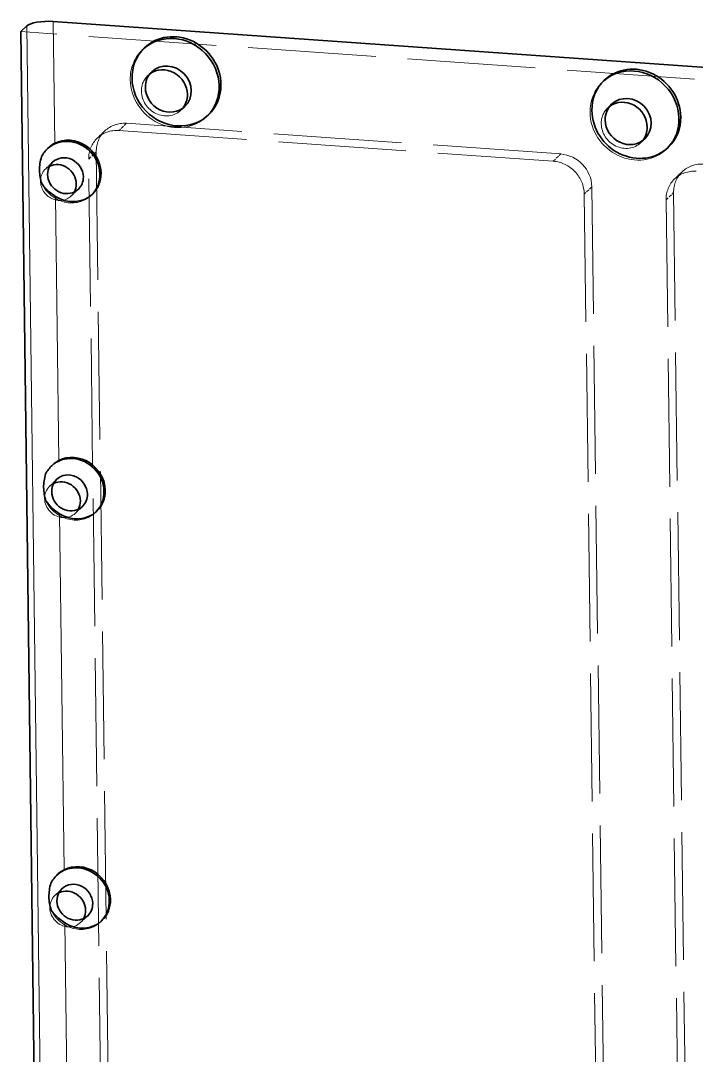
# Model space of a CAD drawing. Header units: millimetres. Extents: x -631 to 3210, y -446 to 2288.
# Drawn here: x -362.1 to -298.7, y -120.9 to -23.8 of the extents above; entities that cross this region are included whole.
import ezdxf

# ---------------------------------------------------------------- set-up
doc = ezdxf.new("R2010")
doc.units = ezdxf.units.MM
doc.linetypes.add('DASHED', pattern=[15, 12, -3])
doc.layers.get('0').update_dxf_attribs({"lineweight": 18})

msp = doc.modelspace()

# ---------------------------------------------------------------- linework, layer by layer
at = {"color": 7, "lineweight": 35, "ltscale": 0.019606}
msp.add_line((-362.109, -24.801), (-361.543, -24.259), dxfattribs=at)
at = {"color": 7, "lineweight": 13}
for p, q in [((-361.543, -24.259), (-359.313, -197.09)), ((-358.846, -40.269), (-358.527, -65.046)), ((-358.462, -70.035), (-358.031, -103.452)), ((-357.967, -108.442), (-357.536, -141.859))]:
    msp.add_line(p, q, dxfattribs=at)
at = {"color": 7, "lineweight": 35}
for p, q in [((-75.21, -43.888), (-359.058, -23.852)), ((-362.109, -24.801), (-359.879, -197.632))]:
    msp.add_line(p, q, dxfattribs=at)
at = {"color": 7, "lineweight": 13, "ltscale": 0.285722}
msp.add_line((-359.058, -23.852), (-358.911, -35.28), dxfattribs=at)
at = {"color": 7, "linetype": 'DASHED', "lineweight": 13}
for p, q in [((-74.426, -45.108), (-362.109, -24.801)), ((-311.424, -36.285), (-352.18, -33.408)), ((-352.888, -34.086), (-312.133, -36.963)), ((-353.807, -185.59), (-355.728, -36.763)), ((-355.019, -36.086), (-353.099, -184.912)), ((-306.615, -186.275), (-308.51, -39.369)), ((-309.219, -40.046), (-307.323, -186.952)), ((-299.652, -187.494), (-301.547, -40.588)), ((-300.839, -39.91), (-298.943, -186.816))]:
    msp.add_line(p, q, dxfattribs=at)
at = {"color": 7, "linetype": 'DASHED', "lineweight": 13, "ltscale": 0.005882}
for p, q in [((-350.666, -26.485), (-350.496, -26.323)), ((-307.514, -29.531), (-307.344, -29.369)), ((-301.499, -35.817), (-301.329, -35.654))]:
    msp.add_line(p, q, dxfattribs=at)
at = {"color": 7, "linetype": 'DASHED', "lineweight": 13, "ltscale": 0.012745}
for p, q in [((-350.178, -28.924), (-349.81, -28.572)), ((-347.067, -32.176), (-346.698, -31.823))]:
    msp.add_line(p, q, dxfattribs=at)
at = {"color": 7, "linetype": 'DASHED', "lineweight": 13, "ltscale": 0.012743}
msp.add_line((-307.025, -31.97), (-306.657, -31.618), dxfattribs=at)
at = {"color": 7, "linetype": 'DASHED', "lineweight": 13, "ltscale": 0.005881}
msp.add_line((-344.652, -32.771), (-344.482, -32.608), dxfattribs=at)
at = {"color": 7, "linetype": 'DASHED', "lineweight": 13, "ltscale": 0.024507}
for p, q in [((-352.18, -33.408), (-352.888, -34.086)), ((-312.133, -36.963), (-311.424, -36.285)), ((-300.036, -37.946), (-300.744, -38.623)), ((-308.51, -39.369), (-309.219, -40.046)), ((-301.547, -40.588), (-300.839, -39.91))]:
    msp.add_line(p, q, dxfattribs=at)
at = {"color": 7, "linetype": 'DASHED', "lineweight": 13, "ltscale": 0.024508}
for p, q in [((-354.216, -34.121), (-354.925, -34.799)), ((-355.728, -36.763), (-355.019, -36.086))]:
    msp.add_line(p, q, dxfattribs=at)
at = {"color": 7, "linetype": 'DASHED', "lineweight": 13, "ltscale": 0.012744}
msp.add_line((-303.914, -35.221), (-303.546, -34.869), dxfattribs=at)
at = {"color": 7, "linetype": 'DASHED', "lineweight": 13, "ltscale": 0.002889}
for p, q in [((-359.628, -35.817), (-359.544, -35.737)), ((-359.243, -65.583), (-359.16, -65.503)), ((-358.748, -103.989), (-358.664, -103.909))]:
    msp.add_line(p, q, dxfattribs=at)
at = {"color": 7, "linetype": 'DASHED', "lineweight": 13, "ltscale": 0.023037}
for p, q in [((-359.783, -37.696), (-359.118, -37.059)), ((-357.364, -40.225), (-356.698, -39.588)), ((-359.399, -67.462), (-358.734, -66.825)), ((-356.98, -69.99), (-356.314, -69.353)), ((-358.904, -105.868), (-358.238, -105.231))]:
    msp.add_line(p, q, dxfattribs=at)
at = {"color": 7, "linetype": 'DASHED', "lineweight": 13, "ltscale": 0.003922}
msp.add_line((-355.479, -40.152), (-355.366, -40.044), dxfattribs=at)
at = {"color": 7, "linetype": 'DASHED', "lineweight": 13, "ltscale": 0.003921}
for p, q in [((-355.095, -69.918), (-354.982, -69.809)), ((-354.6, -108.324), (-354.486, -108.216))]:
    msp.add_line(p, q, dxfattribs=at)
at = {"color": 7, "linetype": 'DASHED', "lineweight": 13, "ltscale": 0.023038}
msp.add_line((-356.484, -108.397), (-355.818, -107.76), dxfattribs=at)
at = {"color": 7, "lineweight": 35}
for points in [[(-358.846, -40.269), (-359.435, -39.832), (-359.928, -39.33), (-360.126, -39.058)], [(-358.462, -70.035), (-359.051, -69.598), (-359.544, -69.095), (-359.742, -68.823)], [(-357.967, -108.442), (-358.555, -108.005), (-359.049, -107.502), (-359.247, -107.23)]]:
    msp.add_lwpolyline(points, dxfattribs=at)
at = {"color": 7, "linetype": 'DASHED', "lineweight": 13}
for centre, radius, start, end in [((-348.86, -30.302), 1.906, 126.05685, 133.73658), ((-305.707, -33.348), 1.906, 126.05685, 133.73658), ((-358.753, -38.774), 1.491, 115.71828, 133.70927)]:
    msp.add_arc(centre, radius, start, end, dxfattribs=at)
at = {"color": 7, "lineweight": 35}
for centre, radius, start, end in [((-357.276, -38.099), 3.274, 133.84478, 151.70372), ((-357.663, -37.672), 2.698, 117.55399, 134.19154), ((-356.051, -37.774), 4.288, 163.36063, 180.71853), ((-356.465, -37.797), 3.873, 180.46633, 199.00467), ((-356.892, -67.864), 3.274, 133.84478, 151.70372), ((-357.279, -67.437), 2.698, 117.55399, 134.19154), ((-355.667, -67.54), 4.288, 163.36063, 180.71853), ((-356.081, -67.562), 3.873, 180.46633, 199.00467), ((-356.783, -105.844), 2.698, 117.55399, 134.19154), ((-355.171, -105.946), 4.288, 163.36063, 180.71853), ((-356.396, -106.271), 3.274, 133.84478, 151.70372), ((-355.585, -105.969), 3.873, 180.46633, 199.00467)]:
    msp.add_arc(centre, radius, start, end, dxfattribs=at)
for centre, major_axis, ratio, start_param, end_param in [((-359.625, -24.395), (-2, -0.026), 0.27914, 4.421512, 5.992308), ((-347.659, -29.628), (3.007, -3.143), 0.919913, 0.029373, 3.112222), ((-347.489, -29.466), (-3.007, 3.143), 0.919913, 3.920233, 6.283221), ((-347.489, -29.466), (-3.007, 3.143), 0.919913, 0.000036, 3.141628), ((-348.254, -30.197), (1.556, -1.626), 0.919913, 0.000036, 3.141628), ((-304.506, -32.674), (3.007, -3.143), 0.919913, 0.029373, 3.112222), ((-304.336, -32.511), (3.007, -3.143), 0.919913, 0.778641, 3.141628), ((-348.254, -30.197), (1.556, -1.626), 0.919913, 3.141628, 3.920233), ((-348.622, -30.55), (1.556, -1.626), 0.919913, 0.778641, 3.018233), ((-348.254, -30.197), (1.556, -1.626), 0.919913, 3.920233, 6.283221), ((-347.489, -29.466), (-3.007, 3.143), 0.919913, 3.141628, 3.920233), ((-304.336, -32.511), (3.007, -3.143), 0.919913, 3.141628, 3.920233), ((-348.622, -30.55), (-1.556, 1.626), 0.919913, 3.264973, 3.920233), ((-305.101, -33.243), (1.556, -1.626), 0.919913, 0.000036, 3.141628), ((-305.101, -33.243), (1.556, -1.626), 0.919913, 3.141628, 3.920233), ((-305.47, -33.596), (1.556, -1.626), 0.919913, 0.778641, 3.018233), ((-304.336, -32.511), (-3.007, 3.143), 0.919913, 0.778641, 3.141628), ((-304.336, -32.511), (-3.007, 3.143), 0.919913, 3.141628, 3.920233), ((-305.101, -33.243), (1.556, -1.626), 0.919913, 3.920233, 6.283221), ((-305.47, -33.596), (-1.556, 1.626), 0.919913, 3.264973, 3.920233), ((-357.554, -37.985), (2.074, -2.168), 0.919913, 0.028511, 3.12115), ((-357.44, -37.876), (-2.074, 2.168), 0.919913, 3.920233, 6.014629), ((-357.908, -38.324), (1.21, -1.264), 0.919913, 0.778641, 3.141628), ((-357.908, -38.324), (1.21, -1.264), 0.919913, 3.141628, 6.283221), ((-358.573, -38.961), (1.21, -1.264), 0.919913, 0.778641, 2.851575), ((-357.908, -38.324), (1.21, -1.264), 0.919913, 0.000036, 0.778641), ((-357.438, -37.878), (2.069, -2.169), 0.920246, 0.001737, 0.780591), ((-358.573, -38.961), (-1.21, 1.264), 0.919913, 3.431626, 3.920233), ((-357.44, -37.876), (-2.074, 2.168), 0.919913, 1.825838, 3.141725), ((-357.169, -67.75), (2.074, -2.168), 0.919913, 0.028511, 3.12115), ((-357.056, -67.642), (-2.074, 2.168), 0.919913, 3.920233, 6.014629), ((-357.524, -68.089), (1.21, -1.264), 0.919913, 3.141628, 6.283221), ((-358.189, -68.726), (-1.21, 1.264), 0.919913, 3.920233, 5.993167), ((-357.524, -68.089), (1.21, -1.264), 0.919913, 0.778641, 3.141628), ((-357.054, -67.643), (2.069, -2.169), 0.920246, 0.001737, 0.780591), ((-358.189, -68.726), (-1.21, 1.264), 0.919913, 3.431626, 3.920233), ((-357.524, -68.089), (1.21, -1.264), 0.919913, 0.000036, 0.778641), ((-357.056, -67.642), (-2.074, 2.168), 0.919913, 1.825838, 3.141725), ((-356.674, -106.157), (2.074, -2.168), 0.919913, 0.028511, 3.12115), ((-356.561, -106.049), (-2.074, 2.168), 0.919913, 3.920233, 6.014629), ((-357.028, -106.496), (1.21, -1.264), 0.919913, 0.778641, 3.141628), ((-357.028, -106.496), (1.21, -1.264), 0.919913, 3.141628, 6.283221), ((-357.694, -107.133), (-1.21, 1.264), 0.919913, 3.920233, 5.993167), ((-357.028, -106.496), (1.21, -1.264), 0.919913, 0.000036, 0.778641), ((-356.558, -106.05), (2.069, -2.169), 0.920246, 0.001737, 0.780591), ((-357.694, -107.133), (-1.21, 1.264), 0.919913, 3.431626, 3.920233), ((-356.561, -106.049), (-2.074, 2.168), 0.919913, 1.825838, 3.141725)]:
    msp.add_ellipse(centre, major_axis=major_axis, ratio=ratio, start_param=start_param, end_param=end_param, dxfattribs=at)
at = {"color": 7, "linetype": 'DASHED', "lineweight": 13}
for centre, major_axis, start_param, end_param in [((-347.659, -29.628), (3.007, -3.143), 3.141628, 3.920233), ((-347.659, -29.628), (3.007, -3.143), 3.112222, 3.141628), ((-348.622, -30.55), (1.556, -1.626), 3.141628, 3.920233), ((-347.659, -29.628), (3.007, -3.143), 3.920233, 6.283221), ((-304.506, -32.674), (3.007, -3.143), 3.141628, 3.920233), ((-304.506, -32.674), (3.007, -3.143), 3.112222, 3.141628), ((-348.622, -30.55), (-1.556, 1.626), 0.778641, 3.141628), ((-348.622, -30.55), (-1.556, 1.626), 3.141628, 3.264973), ((-305.47, -33.596), (1.556, -1.626), 3.141628, 3.920233), ((-347.659, -29.628), (3.007, -3.143), 0.000036, 0.029373), ((-304.506, -32.674), (3.007, -3.143), 3.920233, 6.283221), ((-352.142, -36.289), (-2.074, 2.168), 5.49103, 6.283174), ((-305.47, -33.596), (-1.556, 1.626), 0.778641, 3.141628), ((-352.851, -36.966), (-2.074, 2.168), 6.283174, 7.061826), ((-352.142, -36.289), (-2.074, 2.168), 6.283174, 7.061826), ((-352.851, -36.966), (-2.074, 2.168), 5.49103, 6.283174), ((-357.554, -37.985), (2.074, -2.168), 3.14158, 3.469207), ((-357.554, -37.985), (2.074, -2.168), 3.12115, 3.14158), ((-305.47, -33.596), (-1.556, 1.626), 3.141628, 3.264973), ((-304.506, -32.674), (3.007, -3.143), 0.000036, 0.029373), ((-311.387, -39.165), (2.074, -2.168), 0.778641, 2.349437), ((-358.573, -38.961), (1.21, -1.264), 3.141628, 3.920233), ((-312.096, -39.843), (-2.074, 2.168), 3.920233, 5.49103), ((-298.67, -40.791), (-2.074, 2.168), 5.49103, 6.283174), ((-297.962, -40.113), (-2.074, 2.168), 5.49103, 6.283174), ((-298.67, -40.791), (-2.074, 2.168), 6.283174, 7.061826), ((-297.962, -40.113), (-2.074, 2.168), 6.283174, 7.061826), ((-358.573, -38.961), (-1.21, 1.264), 0.778641, 3.141628), ((-357.554, -37.985), (2.074, -2.168), 4.37126, 6.283224), ((-358.573, -38.961), (-1.21, 1.264), 3.141628, 3.431626), ((-357.554, -37.985), (2.074, -2.168), 0.000039, 0.028511), ((-357.169, -67.75), (2.074, -2.168), 3.14158, 3.469207), ((-357.169, -67.75), (2.074, -2.168), 3.12115, 3.14158), ((-358.189, -68.726), (-1.21, 1.264), 0.000036, 3.141628), ((-358.189, -68.726), (-1.21, 1.264), 5.993167, 6.283221), ((-357.169, -67.75), (2.074, -2.168), 4.37126, 6.283224), ((-358.189, -68.726), (-1.21, 1.264), 3.141628, 3.431626), ((-357.169, -67.75), (2.074, -2.168), 0.000039, 0.028511), ((-356.674, -106.157), (2.074, -2.168), 3.14158, 3.469207), ((-356.674, -106.157), (2.074, -2.168), 3.12115, 3.14158), ((-357.694, -107.133), (-1.21, 1.264), 5.993167, 6.283221), ((-357.694, -107.133), (-1.21, 1.264), 0.000036, 3.141628), ((-356.674, -106.157), (2.074, -2.168), 4.37126, 6.283224), ((-357.694, -107.133), (-1.21, 1.264), 3.141628, 3.431626), ((-356.674, -106.157), (2.074, -2.168), 0.000039, 0.028511)]:
    msp.add_ellipse(centre, major_axis=major_axis, ratio=0.919913, start_param=start_param, end_param=end_param, dxfattribs=at)

doc.saveas('drawing.dxf')
